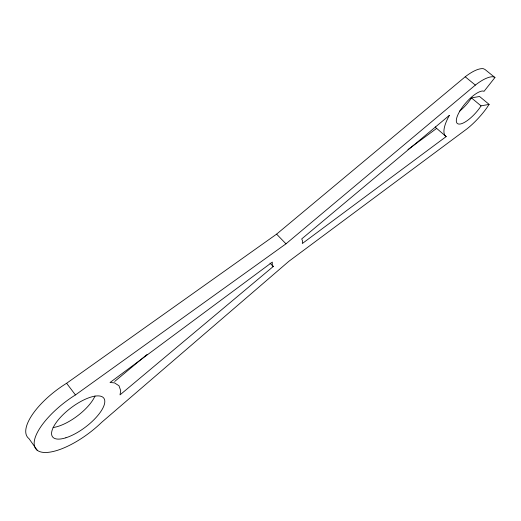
<?xml version="1.0" encoding="UTF-8"?>
<svg xmlns="http://www.w3.org/2000/svg" width="521" height="521" viewBox="0 0 521 521"><rect width="100%" height="100%" fill="white"/><g stroke="black" fill="none" stroke-linecap="round" stroke-linejoin="round"><path stroke-width="0.78" d="M489.102 104.376L481.046 105.874L479.665 107.984A21.035 7.02 -49.1 0 1 459.053 124.089A21.035 7.02 -49.1 0 1 462.511 107.02A21.035 7.02 -49.1 0 1 483.11 90.999L484.016 91.364L494.95 77.518L493.328 76.782A38.587 12.882 -49.1 0 0 475.347 85.092L285.977 243.828L75.441 394.931A52.211 19.59 -37.1 0 0 36.32 449.454A52.211 19.59 -37.1 0 0 101.667 422.342L288.888 261.281L467.135 128.733A38.587 12.882 -49.1 0 0 486.581 108.192L489.102 104.376L479.554 96.496L471.42 97.883L470.059 99.999A20.912 7.235 -49.3 0 1 459.379 111.338M273.225 266.524L120.019 394.872L120.709 390.698L118.996 385.761L114.483 382.863L110.029 382.505L272.314 262.109L272.249 264.74L273.225 266.524L270.008 263.125M37.265 450.294L28.987 438.643A51.859 20.15 -36.8 0 1 66.616 383.274L276.599 234.144L465.22 76.789A38.359 13.272 -49.3 0 1 483.28 68.674L484.934 69.443L494.95 77.518M114.685 381.47L147.196 354.365M446.145 136.6L302.317 243.528L302.525 240.832L301.711 238.918L449.408 115.317A38.587 12.882 -49.1 0 0 446.145 136.6L436.67 128.387A38.359 13.272 -49.3 0 1 435.256 126.864M407.956 149.534L436.67 128.387M465.22 76.789L475.347 85.092M471.42 97.883L481.046 105.874M276.599 234.144L285.977 243.828M66.616 383.274L75.441 394.931M95.017 395.993A31.885 12.38 -36.8 0 1 53.096 427.539M65.893 437.777A32.1 12.035 -37.1 0 0 104.78 400.896A32.1 12.035 -37.1 0 0 63.881 413.869A32.1 12.035 -37.1 0 0 65.893 437.777"/></g></svg>
